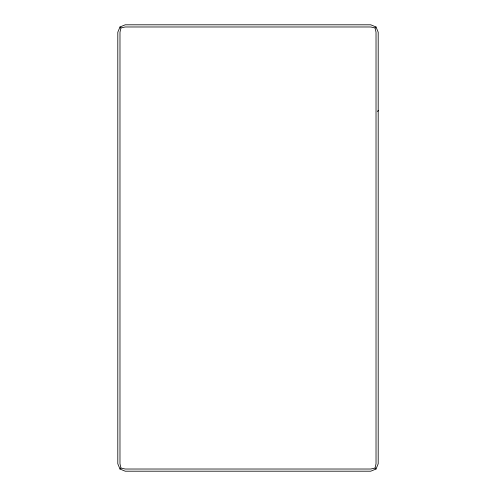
<?xml version="1.0" encoding="UTF-8"?>
<svg xmlns="http://www.w3.org/2000/svg" width="496" height="496" viewBox="0 0 496 496"><rect width="100%" height="100%" fill="white"/><g stroke="black" fill="none" stroke-linecap="round" stroke-linejoin="round"><path stroke-width="0.74" d="M119.976 26.976L120.943 27.943L119.976 32.24L119.976 463.76L120.943 468.057L119.976 469.024L125.24 471.2L370.76 471.2L376.024 469.024L378.2 463.76L378.2 32.24L376.024 26.976L370.76 24.8L125.24 24.8L119.976 26.976L117.8 32.24L117.8 463.76L119.976 469.024M376.024 469.024L375.057 468.057L376.024 463.76L376.024 32.24L375.057 27.943L376.024 26.976M377.654 111.674L378.2 110.36M120.943 27.943L125.24 26.976L370.76 26.976L375.057 27.943M375.057 468.057L370.76 469.024L125.24 469.024L120.943 468.057"/></g></svg>
